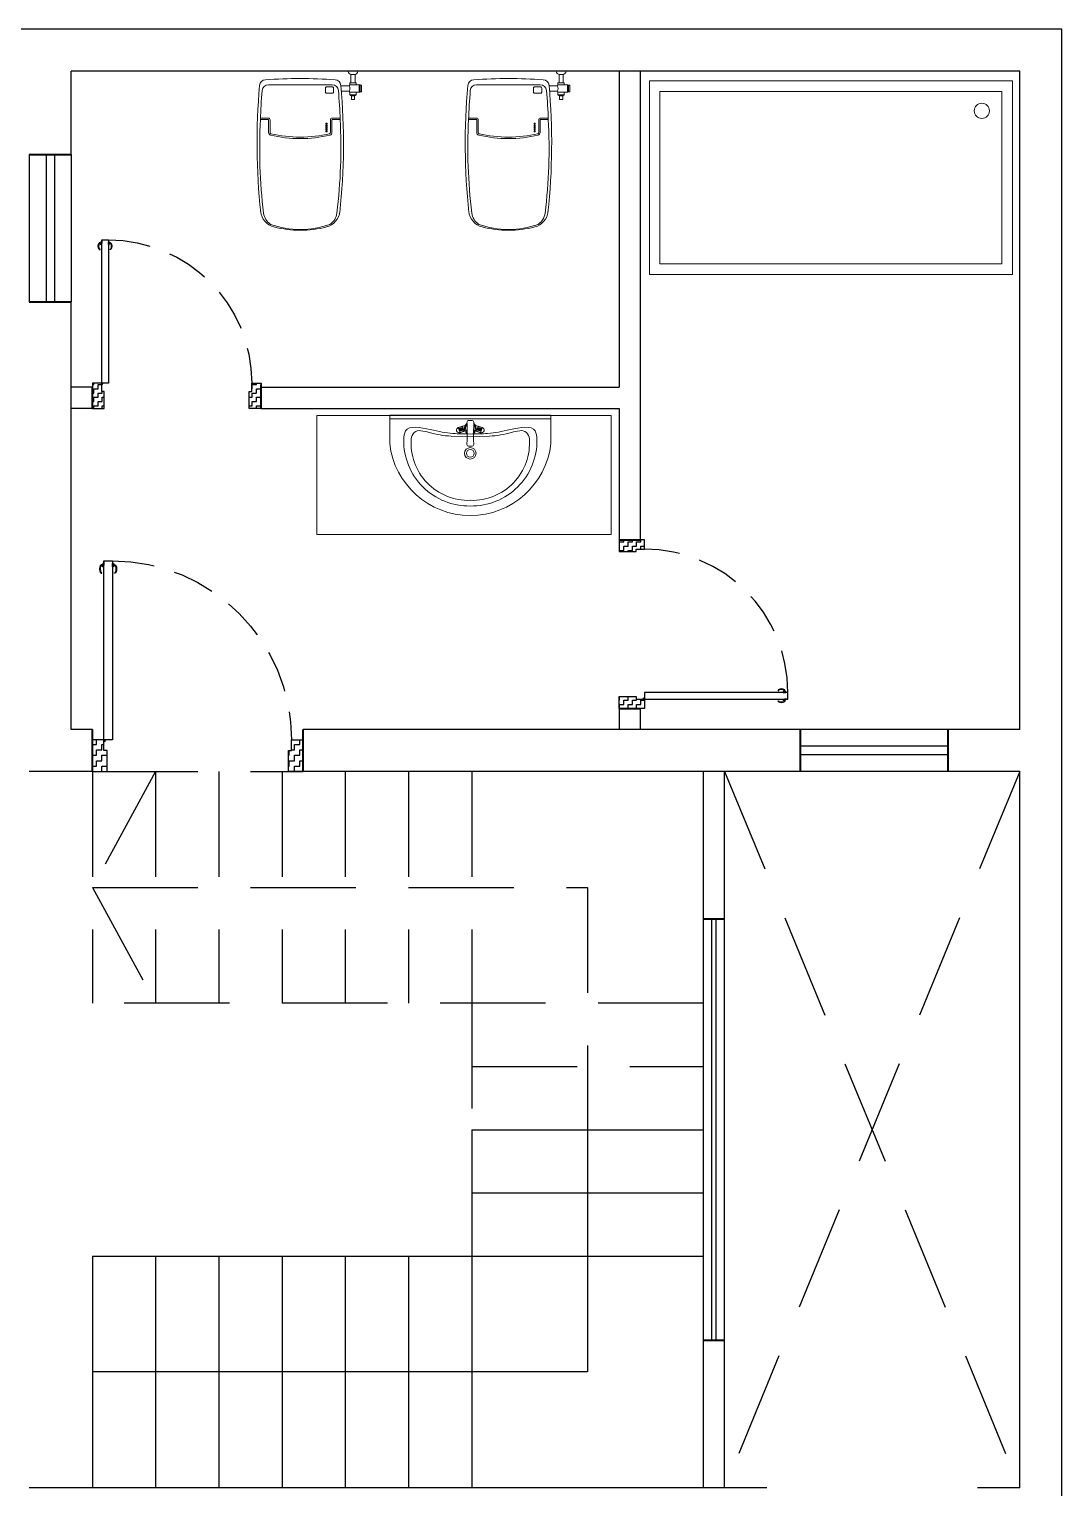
# Model space of a CAD drawing. Header units: millimetres. Extents: x 860 to 1444, y -43 to 267.
# Drawn here: x 1231.59 to 1236.49, y 225.31 to 232.23 of the extents above; entities that cross this region are included whole.
import ezdxf

# ---------------------------------------------------------------- set-up
doc = ezdxf.new("R2010")
doc.units = ezdxf.units.MM
doc.header["$MEASUREMENT"] = 0
doc.linetypes.add('DASHED', pattern=[0.75, 0.5, -0.25])
pattern_1 = [(0, (-570.60621, -467.19772), (0.0254, 0.0254), [0.0254, -0.0254]), (90, (-570.58081, -467.19772), (-0.0254, 0.0254), [0.0254, -0.0254])]
pattern_2 = [(90, (455.27262, -394.906467), (-0.02032, 0.02032), [0.02032, -0.02032]), (180, (455.27262, -394.886147), (-0.02032, -0.02032), [0.02032, -0.02032])]

# ---------------------------------------------------------------- blocks, each defined once
blk = doc.blocks.new('A$C4FAC6341')
at = {"ltscale": 0.4}
h = blk.add_hatch(dxfattribs=at)
h.set_pattern_fill('ZIGZAG', color=39, scale=0.008, style=0)
h.set_pattern_definition(pattern_1)
h.paths.add_polyline_path([(0.15, 1), (0, 1), (0, 0.93), (0.1, 0.93), (0.1, 0.945), (0.15, 0.945)])
h = blk.add_hatch(dxfattribs=at)
h.set_pattern_fill('ZIGZAG', color=39, scale=0.008, style=0)
h.set_pattern_definition(pattern_1)
h.paths.add_polyline_path([(0.15, 0.055), (0.1486, 0.055, -0.238826), (0.1454, 0.055), (0.1, 0.055), (0.1, 0.07), (0, 0.07), (0, 0), (0.15, 0)])
blk.add_hatch(color=34).paths.add_polyline_path([(0.1506, 0.0582, 1), (0.1434, 0.0582, 1)])
at = {"color": 34}
for p, q in [((0.15, 1), (0, 1)), ((0, 1), (0, 0.93)), ((0.15, 0.945), (0.15, 1)), ((0, 0.93), (0.1, 0.93)), ((0.1, 0.93), (0.1, 0.945)), ((0.1, 0.945), (0.15, 0.945)), ((0, 0.07), (0.1, 0.07)), ((0, 0), (0, 0.07)), ((0.1, 0.07), (0.1, 0.055)), ((1, 0.095), (0.15, 0.095)), ((0.15, 0.095), (0.15, 0.055)), ((1, 0.055), (1, 0.095)), ((0.1, 0.055), (0.15, 0.055)), ((0.15, 0.055), (1, 0.055)), ((0.15, 0.055), (0.15, 0)), ((0.15, 0), (0, 0))]:
    blk.add_line(p, q, dxfattribs=at)
at = {"lineweight": 40}
for p, q in [((0, 1), (0.2, 1)), ((0, 0), (0.2, 0))]:
    blk.add_line(p, q, dxfattribs=at)
at = {"color": 30}
for p, q in [((0.942, 0.11), (0.942, 0.105)), ((0.942, 0.105), (0.944, 0.105)), ((0.944, 0.105), (0.944, 0.1083)), ((0.9725, 0.1), (0.9725, 0.095)), ((0.9875, 0.1), (0.9725, 0.1)), ((0.9725, 0.095), (0.9875, 0.095)), ((0.977, 0.104), (0.975, 0.104)), ((0.975, 0.104), (0.975, 0.1)), ((0.975, 0.1), (0.985, 0.1)), ((0.978, 0.105), (0.977, 0.105)), ((0.977, 0.105), (0.977, 0.104)), ((0.977, 0.104), (0.983, 0.104)), ((0.978, 0.105), (0.978, 0.1085)), ((0.982, 0.105), (0.978, 0.105)), ((0.982, 0.105), (0.982, 0.11)), ((0.982, 0.105), (0.983, 0.105)), ((0.983, 0.105), (0.983, 0.104)), ((0.983, 0.104), (0.985, 0.104)), ((0.985, 0.104), (0.985, 0.1)), ((0.9875, 0.095), (0.9875, 0.1)), ((0.942, 0.045), (0.944, 0.045)), ((0.942, 0.04), (0.942, 0.045)), ((0.944, 0.045), (0.944, 0.0417)), ((0.9725, 0.05), (0.9725, 0.055)), ((0.9725, 0.055), (0.9875, 0.055)), ((0.9875, 0.05), (0.9725, 0.05)), ((0.975, 0.05), (0.985, 0.05)), ((0.975, 0.046), (0.975, 0.05)), ((0.977, 0.046), (0.975, 0.046)), ((0.977, 0.046), (0.983, 0.046)), ((0.977, 0.045), (0.977, 0.046)), ((0.978, 0.045), (0.977, 0.045)), ((0.982, 0.045), (0.978, 0.045)), ((0.978, 0.045), (0.978, 0.0415)), ((1, 0.055), (0.98, 0.055)), ((0.982, 0.045), (0.983, 0.045)), ((0.982, 0.045), (0.982, 0.04)), ((0.983, 0.046), (0.985, 0.046)), ((0.983, 0.045), (0.983, 0.046)), ((0.985, 0.046), (0.985, 0.05)), ((0.9875, 0.055), (0.9875, 0.05))]:
    blk.add_line(p, q, dxfattribs=at)
at = {"color": 34}
blk.add_circle((0.147, 0.0582), 0.0036, dxfattribs=at)
at = {"color": 42, "linetype": 'DASHED', "ltscale": 0.4}
blk.add_arc((0.15, 0.095), 0.85, 0, 90, dxfattribs=at)
at = {"color": 30}
for centre, radius, start, end in [((0.962, 0.0725), 0.0425, 61.92751, 118.07249), ((0.9614, 0.0647), 0.0469, 69.25647, 111.75917), ((0.962, 0.0775), 0.0425, 241.92751, 298.07249), ((0.9614, 0.0853), 0.0469, 248.24083, 290.74353)]:
    blk.add_arc(centre, radius, start, end, dxfattribs=at)
blk = doc.blocks.new('door small')
at = {"ltscale": 0.4}
h = blk.add_hatch(dxfattribs=at)
h.set_pattern_fill('ZIGZAG', color=39, scale=0.0064, angle=90, style=0)
h.set_pattern_definition(pattern_2)
h.paths.add_polyline_path([(80.7144, 61.6985), (80.7144, 61.5785), (80.7704, 61.5785), (80.7704, 61.6585), (80.7584, 61.6585), (80.7584, 61.6985)])
h = blk.add_hatch(dxfattribs=at)
h.set_pattern_fill('ZIGZAG', color=39, scale=0.0064, angle=90, style=0)
h.set_pattern_definition(pattern_2)
h.paths.add_polyline_path([(81.4704, 61.6985), (81.4704, 61.6974, -0.238826), (81.4704, 61.6948), (81.4704, 61.6585), (81.4584, 61.6585), (81.4584, 61.5785), (81.5144, 61.5785), (81.5144, 61.6985)])
blk.add_hatch(color=34).paths.add_polyline_path([(81.4679, 61.699, 1), (81.4679, 61.6932, 1)])
at = {"color": 30}
for p, q in [((81.4304, 62.3641), (81.4264, 62.3641)), ((81.4264, 62.3321), (81.4304, 62.3321)), ((81.4304, 62.3609), (81.4276, 62.3609)), ((81.4304, 62.3337), (81.4278, 62.3337)), ((81.4304, 62.3649), (81.4312, 62.3649)), ((81.4304, 62.3641), (81.4304, 62.3649)), ((81.4304, 62.3641), (81.4304, 62.3609)), ((81.4304, 62.3609), (81.4304, 62.3601)), ((81.4304, 62.3601), (81.4312, 62.3601)), ((81.4304, 62.3321), (81.4304, 62.3337)), ((81.4312, 62.3665), (81.4344, 62.3665)), ((81.4312, 62.3649), (81.4312, 62.3665)), ((81.4312, 62.3601), (81.4312, 62.3649)), ((81.4312, 62.3601), (81.4312, 62.3585)), ((81.4312, 62.3585), (81.4344, 62.3585)), ((81.4344, 62.3685), (81.4344, 62.3565)), ((81.4384, 62.3685), (81.4344, 62.3685)), ((81.4344, 62.3585), (81.4344, 62.3665)), ((81.4344, 62.3565), (81.4384, 62.3565)), ((81.4384, 62.3565), (81.4384, 62.3685)), ((81.4704, 62.3785), (81.4704, 62.3625)), ((81.4704, 62.3685), (81.4744, 62.3685)), ((81.4704, 62.3565), (81.4704, 62.3685)), ((81.4744, 62.3565), (81.4704, 62.3565)), ((81.4744, 62.3685), (81.4744, 62.3565)), ((81.4744, 62.3585), (81.4744, 62.3665)), ((81.4776, 62.3665), (81.4744, 62.3665)), ((81.4776, 62.3585), (81.4744, 62.3585)), ((81.4776, 62.3649), (81.4776, 62.3665)), ((81.4776, 62.3601), (81.4776, 62.3649)), ((81.4784, 62.3649), (81.4776, 62.3649)), ((81.4776, 62.3601), (81.4776, 62.3585)), ((81.4784, 62.3601), (81.4776, 62.3601)), ((81.4784, 62.3641), (81.4784, 62.3649)), ((81.4784, 62.3641), (81.4784, 62.3609)), ((81.4784, 62.3641), (81.4824, 62.3641)), ((81.4784, 62.3609), (81.4784, 62.3601)), ((81.4784, 62.3609), (81.4813, 62.3609)), ((81.4784, 62.3337), (81.4811, 62.3337)), ((81.4784, 62.3321), (81.4784, 62.3337)), ((81.4824, 62.3321), (81.4784, 62.3321))]:
    blk.add_line(p, q, dxfattribs=at)
at = {"color": 34}
for p, q in [((81.4384, 62.3785), (81.4384, 61.6985)), ((81.4704, 62.3785), (81.4384, 62.3785)), ((81.4704, 61.6985), (81.4704, 62.3785)), ((80.7144, 61.6985), (80.7144, 61.5785)), ((80.7584, 61.6985), (80.7144, 61.6985)), ((80.7584, 61.6585), (80.7584, 61.6985)), ((81.4384, 61.6985), (81.4704, 61.6985)), ((81.4704, 61.6585), (81.4704, 61.6985)), ((81.4704, 61.6985), (81.5144, 61.6985)), ((81.5144, 61.6985), (81.5144, 61.5785)), ((80.7704, 61.6585), (80.7584, 61.6585)), ((80.7704, 61.5785), (80.7704, 61.6585)), ((81.4584, 61.5785), (81.4584, 61.6585)), ((81.4584, 61.6585), (81.4704, 61.6585)), ((80.7144, 61.5785), (80.7704, 61.5785)), ((81.5144, 61.5785), (81.4584, 61.5785))]:
    blk.add_line(p, q, dxfattribs=at)
at = {"lineweight": 40}
for p, q in [((80.7144, 61.5785), (80.7144, 61.6785)), ((81.5144, 61.5785), (81.5144, 61.6785))]:
    blk.add_line(p, q, dxfattribs=at)
at = {"color": 34}
blk.add_circle((81.4679, 61.6961), 0.00288, dxfattribs=at)
at = {"color": 42, "linetype": 'DASHED', "ltscale": 0.4}
blk.add_arc((81.4384, 61.6985), 0.68, 90, 180, dxfattribs=at)
at = {"color": 30}
for centre, radius, start, end in [((81.4564, 62.3481), 0.034, 151.92751, 208.07249), ((81.4627, 62.3476), 0.0375, 159.25647, 201.75917), ((81.4462, 62.3476), 0.0375, 338.24083, 20.74353), ((81.4524, 62.3481), 0.034, 331.92751, 28.07249)]:
    blk.add_arc(centre, radius, start, end, dxfattribs=at)
blk = doc.blocks.new('*U225')
at = {"color": 152, "lineweight": 5, "true_color": 0x2776bb}
for p, q in [((92.4772, 64.6477), (93.9132, 64.6477)), ((92.4772, 63.8816), (92.4772, 64.6477)), ((93.9132, 64.6477), (93.9132, 63.8816)), ((92.519, 64.6058), (93.8713, 64.6058)), ((92.519, 63.9235), (92.519, 64.6058)), ((93.8713, 64.6058), (93.8713, 63.9235)), ((93.9132, 63.8816), (92.4772, 63.8816)), ((93.8713, 63.9235), (92.519, 63.9235))]:
    blk.add_line(p, q, dxfattribs=at)
blk.add_circle((92.5985, 64.5291), 0.03, dxfattribs=at)
blk = doc.blocks.new('basin')
at = {"color": 152, "lineweight": 5, "ltscale": 2, "true_color": 0x2776bb}
for p, q in [((94.4329, 62.81), (94.4329, 61.2572)), ((95.0602, 62.81), (94.4329, 62.81)), ((95.0602, 62.81), (95.0602, 61.2572)), ((95.0627, 62.4922), (94.9127, 62.4922)), ((94.9512, 62.1683), (94.9476, 62.0672)), ((94.997, 62.1304), (94.9695, 62.1209)), ((94.9695, 62.1209), (94.9771, 62.0988)), ((94.9713, 62.1196), (94.9773, 62.1024)), ((94.9769, 62.1216), (94.9829, 62.1043)), ((94.9781, 62.0992), (94.9771, 62.0988)), ((95.0037, 62.108), (94.9781, 62.0992)), ((94.9804, 62.1227), (94.9863, 62.1055)), ((94.9821, 62.1233), (94.9881, 62.1061)), ((94.9856, 62.1245), (94.9915, 62.1073)), ((94.9873, 62.1251), (94.9933, 62.1079)), ((94.8983, 62.0578), (94.8983, 62.0765)), ((94.9069, 62.0851), (94.9123, 62.0851)), ((94.9123, 62.0492), (94.9069, 62.0492)), ((94.9512, 61.9661), (94.9476, 62.0672)), ((94.9695, 62.0134), (94.9771, 62.0355)), ((94.997, 62.0039), (94.9695, 62.0134)), ((94.9713, 62.0147), (94.9773, 62.032)), ((94.9769, 62.0128), (94.9829, 62.03)), ((94.9781, 62.0352), (94.9771, 62.0355)), ((95.0037, 62.0263), (94.9781, 62.0352)), ((94.9804, 62.0116), (94.9863, 62.0289)), ((94.9821, 62.011), (94.9881, 62.0282)), ((94.9856, 62.0098), (94.9915, 62.0271)), ((94.9873, 62.0092), (94.9933, 62.0265)), ((95.0627, 61.6422), (94.9127, 61.6422)), ((95.0602, 61.2572), (94.4329, 61.2572))]:
    blk.add_line(p, q, dxfattribs=at)
at = {"color": 152, "lineweight": 5, "true_color": 0x2776bb}
for p, q in [((95.0427, 62.4922), (95.0427, 61.6422)), ((95.0627, 62.4922), (95.0627, 61.6422)), ((94.9908, 62.1263), (94.9967, 62.1091)), ((94.9964, 62.1283), (95.0023, 62.111)), ((94.997, 62.1304), (95.0047, 62.1084)), ((95.0047, 62.1084), (95.0037, 62.108)), ((94.9908, 62.008), (94.9967, 62.0253)), ((94.993, 62.0851), (95.0189, 62.0851)), ((94.993, 62.0498), (95.0189, 62.0498)), ((94.9964, 62.0061), (95.0023, 62.0233)), ((94.997, 62.0039), (95.0047, 62.026)), ((95.0047, 62.026), (95.0037, 62.0263)), ((95.0346, 62.0586), (95.0346, 62.0763))]:
    blk.add_line(p, q, dxfattribs=at)
at = {"color": 152, "lineweight": 5, "ltscale": 2, "true_color": 0x2776bb}
for radius in [0.0305, 0.0205]:
    blk.add_circle((94.8607, 62.0672), radius, dxfattribs=at)
for centre, radius, start, end in [((94.9606, 62.0672), 0.4277, 96.43125, 263.56875), ((94.9277, 62.0736), 0.3449, 89.14049, 181.07041), ((94.9146, 62.0775), 0.3019, 85.71342, 181.91954), ((94.936, 62.3341), 0.0445, 352.21919, 88.45727), ((94.7278, 62.3625), 0.2546, 342.00087, 352.21919), ((95.5233, 62.1349), 0.573, 164.9307, 176.65749), ((94.993, 62.0672), 0.0309, 115.94249, 147.21487), ((94.9833, 62.1257), 0.0146, 19.02199, 199.02199), ((94.9696, 62.119), 0.00182, 19.02199, 94.25367), ((94.993, 62.0677), 0.0255, 52.52825, 140.3555), ((94.9756, 62.1018), 0.00182, 303.7903, 19.02199), ((94.9786, 62.1221), 0.00182, 19.02199, 199.02199), ((95.0679, 62.1273), 0.0941, 197.39154, 200.10667), ((94.993, 62.0672), 0.0309, 61.74433, 115.94249), ((94.9838, 62.1239), 0.00182, 19.02199, 199.02199), ((94.9846, 62.1049), 0.00182, 199.02199, 19.02199), ((94.989, 62.1257), 0.00182, 19.02199, 199.02199), ((94.9277, 62.0607), 0.3449, 178.92959, 270.85951), ((94.9146, 62.0568), 0.3019, 178.08046, 274.28658), ((94.9069, 62.0765), 0.0086, 90, 180), ((94.9069, 62.0578), 0.0086, 180, 270), ((94.9619, 63.067), 0.9831, 267.11144, 270.30025), ((94.9677, 61.0635), 0.9873, 90.04877, 93.2135), ((94.9674, 61.6959), 0.3549, 85.85398, 90.08231), ((94.993, 62.0672), 0.0309, 212.12603, 244.05751), ((94.9639, 62.4388), 0.3549, 270.49922, 274.69886), ((94.9833, 62.0087), 0.0146, 160.97801, 340.97801), ((94.9696, 62.0153), 0.00182, 265.74633, 340.97801), ((94.993, 62.0672), 0.0255, 220.39968, 307.47175), ((94.9756, 62.0326), 0.00182, 340.97801, 56.2097), ((94.9786, 62.0122), 0.00182, 160.97801, 340.97801), ((95.0679, 62.007), 0.0941, 159.89333, 162.60846), ((94.993, 62.0672), 0.0309, 244.05751, 298.25567), ((94.9838, 62.0104), 0.00182, 160.97801, 340.97801), ((94.9846, 62.0294), 0.00182, 340.97801, 160.97801), ((95.5233, 61.9995), 0.573, 183.34251, 195.0693), ((94.989, 62.0086), 0.00182, 160.97801, 340.97801), ((94.936, 61.8003), 0.0445, 271.54273, 7.78081), ((94.7278, 61.7718), 0.2546, 7.78081, 17.99913)]:
    blk.add_arc(centre, radius, start, end, dxfattribs=at)
at = {"color": 152, "lineweight": 5, "true_color": 0x2776bb}
for centre, radius, start, end in [((94.9898, 62.1067), 0.00182, 199.02199, 19.02199), ((94.995, 62.1085), 0.00182, 199.02199, 19.02199), ((94.9981, 62.1288), 0.00182, 123.7903, 199.02199), ((95.004, 62.1116), 0.00182, 199.02199, 274.25367), ((94.9156, 62.0748), 0.0941, 12.00789, 20.65244), ((94.993, 62.0672), 0.0309, 37.83771, 61.74433), ((95.0346, 62.1903), 0.1056, 255.71571, 260.64274), ((94.9898, 62.0277), 0.00182, 340.97801, 160.97801), ((94.995, 62.0259), 0.00182, 340.97801, 160.97801), ((95.004, 62.0227), 0.00182, 85.74633, 160.97801), ((94.9156, 62.0595), 0.0941, 339.34756, 347.99211), ((94.993, 62.0672), 0.0309, 298.25567, 323.66537), ((95.0346, 61.9446), 0.1056, 99.35726, 104.28429), ((95.0346, 62.1903), 0.1056, 260.64274, 265.25948), ((95.0346, 61.9446), 0.1056, 94.74052, 99.35726), ((95.0259, 62.0763), 0.00876, 0, 90), ((95.0259, 62.0586), 0.00876, 270, 0), ((94.9981, 62.0055), 0.00182, 160.97801, 236.2097)]:
    blk.add_arc(centre, radius, start, end, dxfattribs=at)
at = {"color": 152, "lineweight": 5, "ltscale": 2, "true_color": 0x2776bb}
for points in [[(94.9625, 62.0672), (94.9657, 62.1585), (94.9856, 62.2784), (94.9785, 62.4089), (94.9329, 62.4185)], [(94.9625, 62.0672), (94.9657, 61.9758), (94.9856, 61.856), (94.9785, 61.7255), (94.9329, 61.7159)]]:
    blk.add_spline(points, degree=3, dxfattribs=at)
blk = doc.blocks.new('toilet')
at = {"color": 152, "lineweight": 5, "true_color": 0x2776bb}
for points in [[(91.3642, 63.0188, 0.356543), (91.3804, 63.004)], [(91.4112, 63.0188, -0.356543), (91.395, 63.004)], [(91.3577, 62.9541, 0.141943), (91.3533, 62.9531, 0.425136)], [(91.3878, 63.004, -0.004949), (91.3877, 63.0039), (91.3877, 63.0039)], [(91.4502, 62.3486, -0.04919), (91.4448, 62.9515, -0.368917), (91.4727, 62.9788, -0.0169), (91.6377, 62.9844)], [(91.8253, 62.3486, 0.04919), (91.8306, 62.9515, 0.368917), (91.8027, 62.9788, 0.0169), (91.6377, 62.9844)], [(91.3577, 62.9203, -0.141943), (91.3533, 62.9213, -0.425136)], [(91.4485, 62.7895, -0.01351), (91.4567, 62.9271, -0.016483)], [(91.8269, 62.7895, 0.01351), (91.8187, 62.9271, 0.016483)], [(91.4485, 62.7895, 0.043004), (91.4637, 62.346, 0.219238), (91.4968, 62.2924, 0.091529), (91.6377, 62.2675)], [(91.4485, 62.7894), (91.4863, 62.7894, -0.414214), (91.4873, 62.7884), (91.4873, 62.7276, 0.348217), (91.4966, 62.7159, 0.057678), (91.6377, 62.6995, 0.057678)], [(91.4487, 62.7964), (91.4863, 62.7964, -0.414214), (91.4943, 62.7884), (91.4943, 62.7276, 0.348217), (91.4982, 62.7227, 0.057678), (91.6377, 62.7065)], [(91.8267, 62.7964), (91.7891, 62.7964, 0.414214), (91.7811, 62.7884), (91.7811, 62.7276, -0.348217), (91.7773, 62.7227, -0.057678), (91.6377, 62.7065)], [(91.8269, 62.7895, -0.043004), (91.8117, 62.346, -0.219238), (91.7786, 62.2924, -0.091529), (91.6377, 62.2675)], [(91.827, 62.7894), (91.7891, 62.7894, 0.414214), (91.7881, 62.7884), (91.7881, 62.7276, -0.348217), (91.7789, 62.7159, -0.057678), (91.6377, 62.6995, -0.057678)]]:
    blk.add_lwpolyline(points, format="xyb", dxfattribs=at)
for points in [[(91.4112, 63.0188), (91.3642, 63.0188)], [(91.3533, 62.9531), (91.3468, 62.9531), (91.3468, 62.9213), (91.3533, 62.9213)], [(91.3533, 62.9531), (91.3533, 62.9372)], [(91.3727, 62.9541), (91.3577, 62.9541), (91.3577, 62.9372)], [(91.3777, 62.9641), (91.3727, 62.9641), (91.3727, 62.9541), (91.3877, 62.9541)], [(91.3977, 63.004), (91.3977, 62.964), (91.3777, 62.9642), (91.3777, 63.0042)], [(91.395, 63.004), (91.3804, 63.004)], [(91.3977, 62.9641), (91.4027, 62.9641), (91.4027, 62.9541), (91.3877, 62.9541)], [(91.4027, 62.9541), (91.4054, 62.9495), (91.4447, 62.9495)], [(91.4866, 62.9546), (91.6377, 62.9546)], [(91.7889, 62.9546), (91.6377, 62.9546)], [(91.3533, 62.9213), (91.3533, 62.9372)], [(91.4027, 62.9203), (91.3577, 62.9203), (91.3577, 62.9372)], [(91.3727, 62.9203), (91.3727, 62.9075)], [(91.3727, 62.9075), (91.4027, 62.9075)], [(91.3727, 62.9075), (91.3804, 62.9022), (91.3877, 62.9022)], [(91.3804, 62.9022), (91.3804, 62.8857), (91.3877, 62.8857)], [(91.4027, 62.9075), (91.3951, 62.9022), (91.3877, 62.9022)], [(91.3951, 62.9022), (91.3951, 62.8857), (91.3877, 62.8857)], [(91.4027, 62.9203), (91.4054, 62.9249), (91.4426, 62.9249)], [(91.4027, 62.9075), (91.4027, 62.9203)]]:
    blk.add_lwpolyline(points, dxfattribs=at)
blk.add_lwpolyline([(91.4798, 62.9195, 0.414214), (91.4848, 62.9145), (91.5135, 62.9145, 0.414214), (91.5185, 62.9195), (91.5185, 62.9394, 0.414214), (91.5135, 62.9444), (91.4848, 62.9444, 0.414214), (91.4798, 62.9394)], format="xyb", close=True, dxfattribs=at)
for points in [[(91.5159, 62.7729), (91.5159, 62.7673), (91.5103, 62.7673), (91.5103, 62.7729)], [(91.5159, 62.7639), (91.5159, 62.7583), (91.5103, 62.7583), (91.5103, 62.7639)], [(91.5159, 62.7549), (91.5159, 62.7493), (91.5103, 62.7493), (91.5103, 62.7549)], [(91.5159, 62.7459), (91.5159, 62.7403), (91.5103, 62.7403), (91.5103, 62.7459)], [(91.5159, 62.7369), (91.5159, 62.7313), (91.5103, 62.7313), (91.5103, 62.7369)]]:
    blk.add_lwpolyline(points, close=True, dxfattribs=at)
for centre, radius, start, end in [((91.4273, 62.9372), 0.0251, 150.69729, 209.30271), ((91.4866, 62.9246), 0.03, 90, 175.1249), ((91.7889, 62.9246), 0.03, 4.8751, 90), ((91.5342, 62.3625), 0.085, 186.04438, 255.55165), ((91.7413, 62.3625), 0.085, 284.44835, 353.95562), ((91.6377, 62.7644), 0.5001, 255.55165, 270), ((91.6377, 62.7644), 0.5001, 270, 284.44835)]:
    blk.add_arc(centre, radius, start, end, dxfattribs=at)
blk = doc.blocks.new('*U234')
at = {"color": 24}
for p, q in [((61.911, 60.054), (65.911, 60.054)), ((61.911, 59.854), (65.911, 59.854))]:
    blk.add_line(p, q, dxfattribs=at)
at = {"lineweight": 40}
for p, q in [((61.911, 60.054), (61.911, 59.854)), ((65.911, 60.054), (65.911, 59.854))]:
    blk.add_line(p, q, dxfattribs=at)
at = {"color": 44}
for p, q in [((61.911, 59.974), (65.911, 59.974)), ((61.911, 59.934), (65.911, 59.934))]:
    blk.add_line(p, q, dxfattribs=at)
blk = doc.blocks.new('*U232')
at = {"color": 24}
for p, q in [((65.2113, 60.0544), (65.9113, 60.0544)), ((65.2113, 59.8544), (65.9113, 59.8544))]:
    blk.add_line(p, q, dxfattribs=at)
at = {"lineweight": 40}
for p, q in [((65.2113, 60.0544), (65.2113, 59.8544)), ((65.9113, 60.0544), (65.9113, 59.8544))]:
    blk.add_line(p, q, dxfattribs=at)
at = {"color": 44}
for p, q in [((65.2113, 59.9744), (65.9113, 59.9744)), ((65.2113, 59.9344), (65.9113, 59.9344))]:
    blk.add_line(p, q, dxfattribs=at)

msp = doc.modelspace()

# ---------------------------------------------------------------- linework, layer by layer
for p, q in [((1231.79067, 231.63547), (1231.79067, 232.02959)), ((1234.39067, 232.02959), (1234.39067, 230.52959)), ((1234.49067, 232.02959), (1234.49067, 229.80548)), ((1231.79067, 228.90548), (1231.79067, 230.93547)), ((1231.89067, 230.52959), (1231.79067, 230.52959)), ((1232.69067, 230.52959), (1234.39067, 230.52959)), ((1231.89067, 230.42959), (1231.79067, 230.42959)), ((1232.69067, 230.42959), (1234.39067, 230.42959)), ((1234.39067, 230.42959), (1234.39067, 229.80548)), ((1234.39067, 229.00548), (1234.39067, 228.90548)), ((1234.49067, 229.00548), (1234.49067, 228.90548)), ((1231.89067, 228.90548), (1231.79067, 228.90548)), ((1235.24913, 228.90548), (1232.89067, 228.90548)), ((1236.29067, 228.90548), (1235.94913, 228.90548)), ((1231.89067, 228.70548), (1231.59067, 228.70548)), ((1235.24913, 228.70548), (1232.89067, 228.70548)), ((1234.79067, 228.00548), (1234.79067, 228.70548)), ((1234.89067, 228.00548), (1234.89067, 228.70548)), ((1236.29067, 228.70548), (1235.94913, 228.70548)), ((1233.69067, 227.00548), (1233.69067, 225.30548)), ((1233.69067, 227.00548), (1234.79067, 227.00548)), ((1234.24067, 227.00548), (1234.24067, 225.85548)), ((1233.69067, 226.70548), (1234.79067, 226.70548)), ((1231.89067, 226.40548), (1234.79067, 226.40548)), ((1231.89067, 226.40548), (1231.89067, 225.30548)), ((1232.19067, 226.40548), (1232.19067, 225.30548)), ((1232.49067, 226.40548), (1232.49067, 225.30548)), ((1232.79067, 226.40548), (1232.79067, 225.30548)), ((1233.09067, 226.40548), (1233.09067, 225.30548)), ((1233.39067, 226.40548), (1233.39067, 225.30548)), ((1234.79067, 225.30548), (1234.79067, 226.00548)), ((1234.89067, 225.30548), (1234.89067, 226.00548)), ((1234.24067, 225.85548), (1231.89067, 225.85548)), ((1235.09067, 225.30548), (1231.59067, 225.30548)), ((1236.29067, 225.30548), (1236.09067, 225.30548))]:
    msp.add_line(p, q)
at = {"linetype": 'DASHED'}
for p, q in [((1231.89067, 228.70548), (1231.89067, 227.60548)), ((1232.19067, 228.70548), (1231.89067, 228.15548)), ((1231.89067, 228.70548), (1232.89067, 228.70548)), ((1232.19067, 228.70548), (1232.19067, 227.60548)), ((1232.49067, 228.70548), (1232.49067, 227.60548)), ((1232.79067, 228.70548), (1232.79067, 227.60548)), ((1233.09067, 228.70548), (1233.09067, 227.60548)), ((1233.39067, 228.70548), (1233.39067, 227.60548)), ((1233.69067, 228.70548), (1233.69067, 227.60548)), ((1236.29067, 228.70548), (1234.89067, 225.30548)), ((1234.89067, 228.70548), (1236.29067, 225.30548)), ((1231.89067, 228.15548), (1234.24067, 228.15548)), ((1231.89067, 228.15548), (1232.19067, 227.60548)), ((1234.24067, 228.15548), (1234.24067, 227.00548)), ((1234.79067, 227.60548), (1231.89067, 227.60548)), ((1233.69067, 227.60548), (1233.69067, 227.00548)), ((1233.69067, 227.30548), (1234.79067, 227.30548))]:
    msp.add_line(p, q, dxfattribs=at)
for points in [[(1236.49067, 217.22959), (1236.49067, 232.22959), (1226.49067, 232.22959), (1226.49067, 217.22959), (1226.69067, 217.22959)], [(1236.29067, 228.90548), (1236.29067, 232.02959), (1231.79067, 232.02959)], [(1236.29067, 228.90548), (1236.29067, 232.02959)], [(1236.29067, 225.30548), (1236.29067, 228.70548)], [(1236.29067, 225.30548), (1236.29067, 228.70548)]]:
    msp.add_lwpolyline(points)

# ---------------------------------------------------------------- block references
at = {"xscale": -1}
for name, p in [('toilet', (1324.5147, 169.01078)), ('toilet', (1325.50255, 169.01078)), ('door small', (1313.40512, 168.85109)), ('*U232', (1301.1604, 168.85109))]:
    msp.add_blockref(name, p, dxfattribs=at)
at = {"xscale": -1.2, "yscale": 1.2, "zscale": 1.2}
msp.add_blockref('*U225', (1347.22932, 154.40702), dxfattribs=at)
at = {"xscale": -1, "rotation": 90}
msp.add_blockref('*U232', (1291.64507, 296.84674), dxfattribs=at)
at = {"rotation": 270}
for name, p, xscale, yscale, zscale in [('basin', (1177.82345, 144.84153), -0.9, 0.9, 0.9), ('*U234', (1204.86348, 195.04984), -0.5, 0.5, 0.5)]:
    msp.add_blockref(name, p, dxfattribs=dict(at, xscale=xscale, yscale=yscale, zscale=zscale))
msp.add_blockref('door small', (1172.81217, 310.51993), dxfattribs=at)
at = {"lineweight": 15, "ltscale": 0.4, "xscale": -1, "rotation": 269.9999999999999}
msp.add_blockref('A$C4FAC6341', (1231.89068, 228.70547), dxfattribs=at)

doc.saveas('drawing.dxf')
